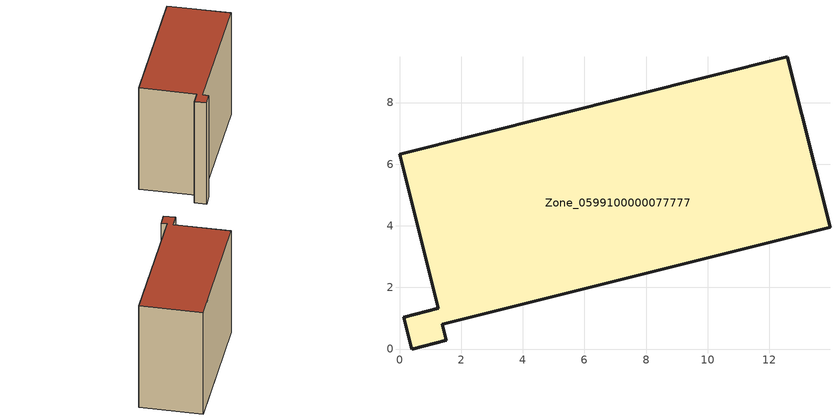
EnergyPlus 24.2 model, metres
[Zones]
Zone_0599100000077777
 floor ground (C_G): 12.58,9.48 13.97,3.95 1.38,0.81 1.51,0.29 0.39,0 0.13,1.04 1.25,1.33 0,6.33 z0
 wall outside (C_F): 1.51,0.29 1.38,0.81 13.97,3.95 12.58,9.48 0,6.33 1.25,1.33 0.13,1.04 0.39,0 1.51,0.29 z0:10.63
 roof outside (C_R): 12.58,9.48 0,6.33 1.25,1.33 0.13,1.04 0.39,0 1.51,0.29 1.38,0.81 13.97,3.95 z10.63
[BUILDING]
Pand.0599100000077777: North Axis=0; Terrain=City; Loads Convergence Tolerance Value=0.04; Temperature Convergence Tolerance Value=0.4; Solar Distribution=FullExterior; Maximum Number of Warmup Days=25; Minimum Number of Warmup Days=1
[Site:Location]
Rotterdam.The.Hague.AP_ZH_NLD Design_Conditions: Latitude=51.96; Longitude=4.45; Time Zone=1; Elevation=-4.5
[SITE:GROUNDTEMPERATURE:BUILDINGSURFACE]
18, 18, 18, 18, 18, 18, 18, 18, 18, 18, 18, 18
[MATERIAL] Thermal Absorptance=0.9; Solar Absorptance=0.7; Visible Absorptance=0.7
Name | Roughness | Thickness | Conductivity | Density | Specific Heat
G.TI.1992-2005 | MediumSmooth | 0.15 | 0.06 | 540 | 1210
F.TI.1992-2005 | Rough | 0.3 | 0.12 | 1920 | 840
R.TI.1992-2005 | MediumRough | 0.2 | 0.08 | 1500 | 1000
[CONSTRUCTION]
C_G: G.TI.1992-2005
C_F: F.TI.1992-2005
C_R: R.TI.1992-2005
[ZONE]
Zone_0599100000077777: Type=1; Multiplier=1; Ceiling Height=Autocalculate; Volume=Autocalculate; Floor Area=autocalculate; Part of Total Floor Area=Yes
[ZONEINFILTRATION:DESIGNFLOWRATE]
Infil_Zone_0599100000077777: Zone or ZoneList or Space or SpaceList=Zone_0599100000077777; Schedule=AlwaysOn; Design Flow Rate Calculation Method=Flow/Area; Flow Rate per Floor Area=0.0015; Constant Term Coefficient=1; Temperature Term Coefficient=0; Velocity Term Coefficient=0; Velocity Squared Term Coefficient=0
[HVACTEMPLATE:ZONE:IDEALLOADSAIRSYSTEM]
Zone_0599100000077777: Maximum Heating Supply Air Temperature=50; Minimum Cooling Supply Air Temperature=13; Maximum Heating Supply Air Humidity Ratio=0.0156; Minimum Cooling Supply Air Humidity Ratio=0.0077; Heating Limit=NoLimit; Cooling Limit=NoLimit; Dehumidification Control Type=ConstantSensibleHeatRatio; Cooling Sensible Heat Ratio=0.7; Dehumidification Setpoint=60; Humidification Control Type=None; Humidification Setpoint=30; Outdoor Air Method=None; Outdoor Air Flow Rate per Person=0.00944; Outdoor Air Flow Rate per Zone Floor Area=0; Outdoor Air Flow Rate per Zone=0; Demand Controlled Ventilation Type=None; Outdoor Air Economizer Type=NoEconomizer; Heat Recovery Type=None; Sensible Heat Recovery Effectiveness=0.7; Latent Heat Recovery Effectiveness=0.65
[ZONECONTROL:THERMOSTAT]
ThermostatControl_Zone_0599100000077777: Zone or ZoneList=Zone_0599100000077777; Control Type Schedule=DualSetpointControlType; Control 1=Thermostat_Zone_0599100000077777; Temperature Difference Between Cutout And Setpoint=0
[THERMOSTATSETPOINT:DUALSETPOINT]
Thermostat_Zone_0599100000077777: Heating Setpoint Temperature Schedule=HeatingSetpoint_Zone_0599100000077777; Cooling Setpoint Temperature Schedule=CoolingSetpoint_Zone_0599100000077777
[SCHEDULE:COMPACT]
HeatingSetpoint_Zone_0599100000077777: Through: 12/31, For: AllDays, Until: 24:00, 21
CoolingSetpoint_Zone_0599100000077777: Through: 12/31, For: AllDays, Until: 24:00, 24
DualSetpointControlType: Through: 12/31, For: AllDays, Until: 24:00, 4
AlwaysOn: Through: 12/31, For: AllDays, Until: 24:00, 1
